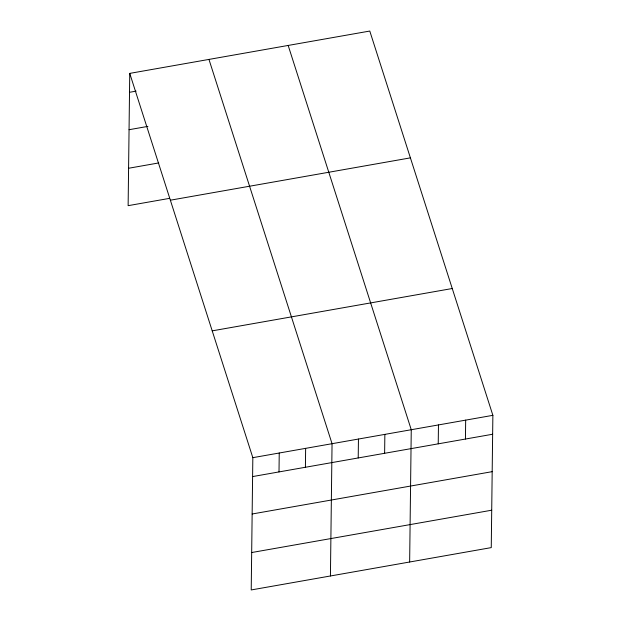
<?xml version="1.0" encoding="UTF-8"?>
<svg xmlns="http://www.w3.org/2000/svg" width="621" height="621" viewBox="0 0 621 621"><rect width="100%" height="100%" fill="white"/><g stroke="black" fill="none" stroke-linecap="round" stroke-linejoin="round"><path stroke-width="0.93" d="M129.742 73.387L252.832 457.669L251.218 589.95L491.258 547.613L492.872 415.333L369.782 31.05L129.742 73.387L128.128 205.667L169.618 198.347M279.008 471.921L279.24 453.012M305.408 467.264L305.641 448.354M330.426 575.977L332.049 443.697L208.959 59.414M358.216 457.956L358.449 439.039M384.624 453.299L384.857 434.382M409.643 562.005L411.257 429.724L288.167 45.442M438.232 443.844L438.465 424.927M465.44 439.039L465.672 420.13M129.51 92.296L136.115 91.132M129.052 129.711L147.914 126.381M128.586 168.26L158.759 162.935M170.364 200.195L410.403 157.866M212.211 330.853L452.251 288.517M252.832 457.669L492.872 415.333M252.6 476.579L492.639 434.242M252.142 513.994L492.189 471.657M251.676 552.535L491.716 510.206"/></g></svg>
